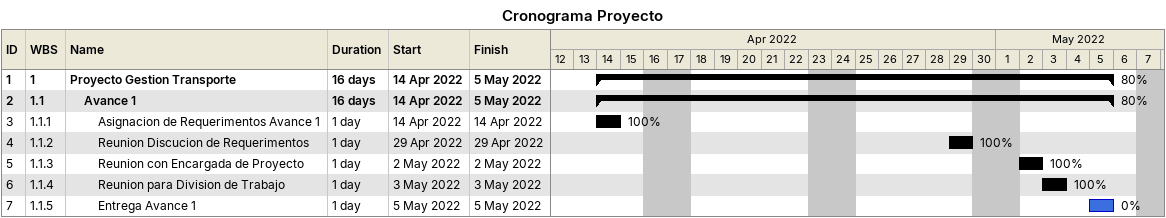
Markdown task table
Cronograma Proyecto

| ID | WBS | Task | Duration | Start | Finish | % complete |
|---|---|---|---|---|---|---|
| 1 | 1 | **Proyecto Gestion Transporte** | 16d | 2022-04-14 | 2022-05-05 | 80 |
| 2 | 1.1 | **Avance 1** | 16d | 2022-04-14 | 2022-05-05 | 80 |
| 3 | 1.1.1 | Asignacion de Requerimentos Avance 1 | 1d | 2022-04-14 | 2022-04-14 | 100 |
| 4 | 1.1.2 | Reunion Discucion de Requerimentos | 1d | 2022-04-29 | 2022-04-29 | 100 |
| 5 | 1.1.3 | Reunion con Encargada de Proyecto | 1d | 2022-05-02 | 2022-05-02 | 100 |
| 6 | 1.1.4 | Reunion para Division de Trabajo | 1d | 2022-05-03 | 2022-05-03 | 100 |
| 7 | 1.1.5 | Entrega Avance 1 | 1d | 2022-05-05 | 2022-05-05 | 0 |
